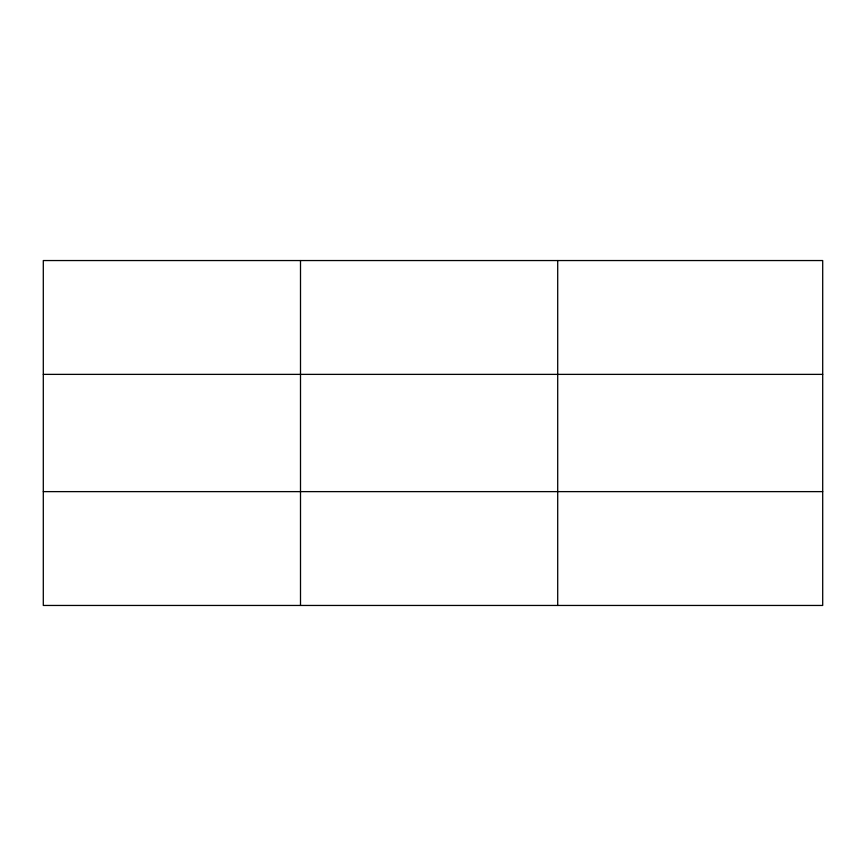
<?xml version="1.0" encoding="UTF-8"?>
<svg xmlns="http://www.w3.org/2000/svg" width="866" height="866" viewBox="0 0 866 866"><rect width="100%" height="100%" fill="white"/><g stroke="black" fill="none" stroke-linecap="round" stroke-linejoin="round"><path stroke-width="1.3" d="M300.502 605.453L300.502 260.547M557.704 605.453L557.704 260.547M822.7 374.372L822.7 260.547L43.3 260.547L43.3 605.453L822.7 605.453L822.7 374.372L43.3 374.372M43.3 491.628L822.7 491.628"/></g></svg>
